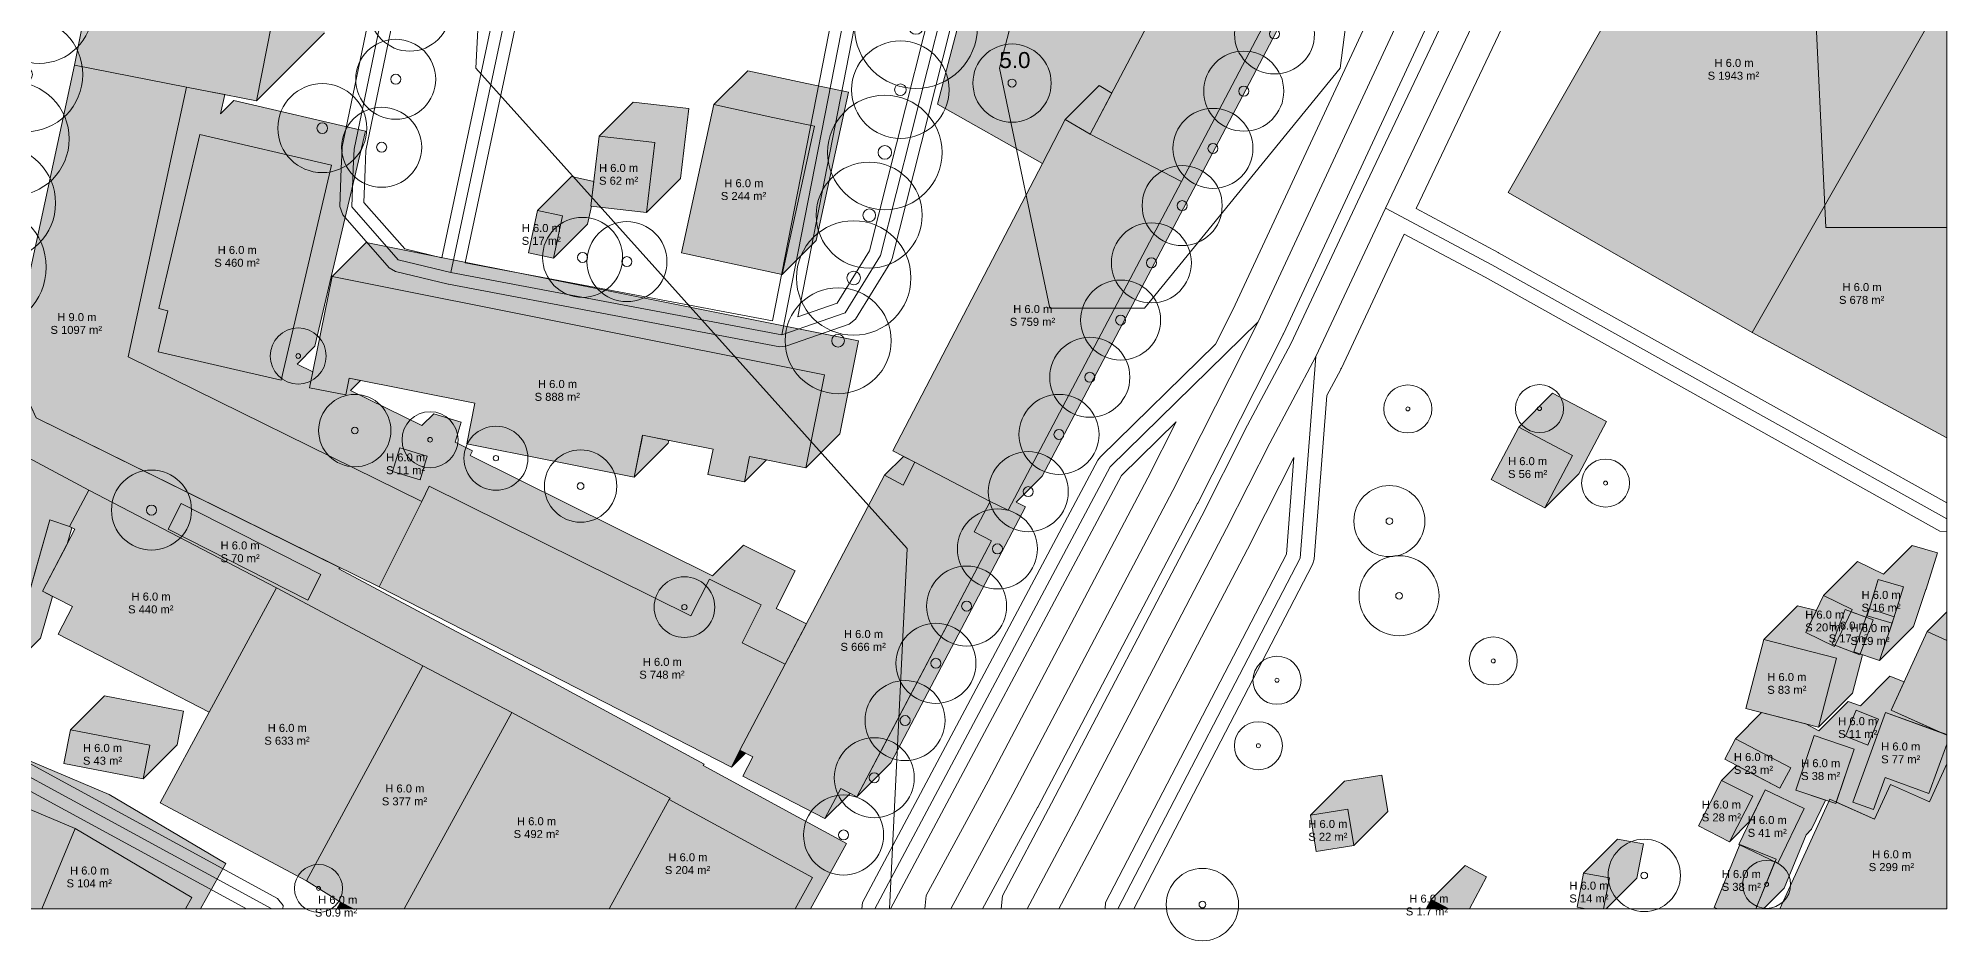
# Model space of a CAD drawing. Header units: metres. Extents: x -4 to 969, y -5 to 964.
# Drawn here: x 728.4 to 966.9, y -4 to 108.8 of the extents above; entities that cross this region are included whole.
import ezdxf

# ---------------------------------------------------------------- set-up
doc = ezdxf.new("R2010")
doc.units = ezdxf.units.M
doc.header["$MEASUREMENT"] = 0
for name, color, linetype, lineweight, true_color in [('TPX_BUILDING_AREAS_TEXT', 7, 'CONTINUOUS', 0, 0x000000), ('TPX_BUILDING_HEIGHTS_TEXT', 7, 'CONTINUOUS', 0, 0x000000), ('TPX_BUILDINGS', 7, 'CONTINUOUS', 0, 0x000000), ('TPX_BUILDINGS_HATCH', 7, 'CONTINUOUS', 0, 0xf0f0f0), ('TPX_BUILDINGS_SHADOWS_HATCH', 7, 'CONTINUOUS', 0, 0x000000), ('TPX_BUILDINGS_SHADOWS_OUTLINES', 7, 'CONTINUOUS', 0, 0x000000), ('TPX_CONTOUR_LINES_5M', 7, 'CONTINUOUS', 0, 0x969696), ('TPX_CONTOUR_LINES_5M_TEXT', 7, 'CONTINUOUS', 0, 0x000000), ('TPX_FRAME_PROJECT', 7, 'CONTINUOUS', 0, 0x000000), ('TPX_ROADS_AXES', 7, 'CONTINUOUS', 0, 0x323232), ('TPX_ROADS_CONTOURS', 7, 'CONTINUOUS', 0, 0x646464), ('TPX_VEGETATION_GREEN_SPACES', 7, 'CONTINUOUS', 0, 0x58ba48), ('TPX_VEGETATION_GREEN_SPACES_HATCH', 7, 'CONTINUOUS', 0, 0x58ba48), ('TPX_VEGETATION_TREES_INDIVIDUAL', 7, 'CONTINUOUS', 0, 0x136734)]:
    doc.layers.add(name, color=color, linetype=linetype, lineweight=lineweight, true_color=true_color)
doc.styles.add('TPX_TEXTE', font='arial.ttf')

# ---------------------------------------------------------------- blocks, each defined once
blk = doc.blocks.new('TREETR005_CR049')
at = {"layer": 'TPX_VEGETATION_TREES_INDIVIDUAL'}
for radius in [4.89, 0.5]:
    blk.add_circle((0, 0, 0.04), radius, dxfattribs=at)
blk = doc.blocks.new('TREETR003_CR040')
at = {"layer": 'TPX_VEGETATION_TREES_INDIVIDUAL'}
for radius in [4, 0.333]:
    blk.add_circle((0, 0, 0.04), radius, dxfattribs=at)
blk = doc.blocks.new('TREETR007_CR056')
at = {"layer": 'TPX_VEGETATION_TREES_INDIVIDUAL'}
for radius in [5.56, 0.662]:
    blk.add_circle((0, 0, 0.04), radius, dxfattribs=at)
blk = doc.blocks.new('TREETR004_CR044')
at = {"layer": 'TPX_VEGETATION_TREES_INDIVIDUAL'}
for radius in [4.44, 0.417]:
    blk.add_circle((0, 0, 0.04), radius, dxfattribs=at)
blk = doc.blocks.new('TREETR003_CR030')
at = {"layer": 'TPX_VEGETATION_TREES_INDIVIDUAL'}
for radius in [3, 0.25]:
    blk.add_circle((0, 0, 0.04), radius, dxfattribs=at)
blk = doc.blocks.new('TREETR003_CR038')
at = {"layer": 'TPX_VEGETATION_TREES_INDIVIDUAL'}
for radius in [3.79, 0.333]:
    blk.add_circle((0, 0, 0.04), radius, dxfattribs=at)
blk = doc.blocks.new('TREETR007_CR061')
at = {"layer": 'TPX_VEGETATION_TREES_INDIVIDUAL'}
for radius in [6.09, 0.725]:
    blk.add_circle((0, 0, 0.04), radius, dxfattribs=at)
blk = doc.blocks.new('TREETR003_CR035')
at = {"layer": 'TPX_VEGETATION_TREES_INDIVIDUAL'}
for radius in [3.5, 0.292]:
    blk.add_circle((0, 0, 0.04), radius, dxfattribs=at)
blk = doc.blocks.new('TREETR006_CR050')
at = {"layer": 'TPX_VEGETATION_TREES_INDIVIDUAL'}
for radius in [5, 0.625]:
    blk.add_circle((0, 0, 0.04), radius, dxfattribs=at)
blk = doc.blocks.new('TREETR008_CR066')
at = {"layer": 'TPX_VEGETATION_TREES_INDIVIDUAL'}
for radius in [6.62, 0.788]:
    blk.add_circle((0, 0, 0.04), radius, dxfattribs=at)
blk = doc.blocks.new('TREETR009_CR077')
at = {"layer": 'TPX_VEGETATION_TREES_INDIVIDUAL'}
for radius in [7.68, 0.914]:
    blk.add_circle((0, 0, 0.04), radius, dxfattribs=at)
blk = doc.blocks.new('TREETR009_CR072')
at = {"layer": 'TPX_VEGETATION_TREES_INDIVIDUAL'}
for radius in [7.15, 0.851]:
    blk.add_circle((0, 0, 0.04), radius, dxfattribs=at)
blk = doc.blocks.new('TREETR004_CR050')
at = {"layer": 'TPX_VEGETATION_TREES_INDIVIDUAL'}
for radius in [5, 0.417]:
    blk.add_circle((0, 0, 0.04), radius, dxfattribs=at)
blk = doc.blocks.new('TREETR004_CR045')
at = {"layer": 'TPX_VEGETATION_TREES_INDIVIDUAL'}
for radius in [4.52, 0.417]:
    blk.add_circle((0, 0, 0.04), radius, dxfattribs=at)

msp = doc.modelspace()

# ---------------------------------------------------------------- hatches: boundary and pattern name
at = {"layer": 'TPX_BUILDINGS_HATCH'}
for points in [[(874.19, 124.07), (859.87, 96.8), (871.28, 90.89), (913.97, 172.12), (902.54, 178.05), (899.33, 171.92), (874.19, 124.07)], [(940.43, 139.17), (912.09, 89.51), (942.58, 72.02), (966.9, 114.62), (966.9, 120.37), (940.43, 139.17)], [(736.7, 124.4), (732.94, 105.43), (746.94, 102.7), (749.73, 102.15), (755.69, 100.99), (759.49, 120.23), (736.7, 124.4)], [(966.9, 114.62), (942.58, 72.02), (966.9, 58.85), (966.9, 114.62)], [(732.94, 105.43), (724.96, 68.32), (728.18, 61.36), (771.02, 40.23), (776.34, 50.9), (739.68, 68.97), (746.94, 102.7), (732.94, 105.43)], [(812.83, 100.5), (808.81, 81.96), (821.4, 79.27), (825.43, 97.8), (820.23, 98.9), (812.83, 100.5)], [(853.91, 93.14), (835.22, 57.22), (837.97, 55.82), (847.37, 50.93), (849.62, 49.82), (871.28, 90.89), (859.87, 96.8), (856.76, 98.63), (853.91, 93.14)], [(744.63, 74.75), (743.43, 69.63), (758.77, 66.08), (765.08, 92.94), (748.62, 96.77), (743.51, 75.01), (744.63, 74.75)], [(798.51, 96.56), (797.48, 87.81), (804.44, 87), (805.47, 95.77), (798.51, 96.56)], [(790.8, 87.26), (789.68, 81.98), (792.83, 81.31), (793.95, 86.59), (790.8, 87.26)], [(765.16, 79.04), (762.34, 65.11), (766.87, 64.22), (767.29, 66.31), (783, 63.18), (781.97, 58.12), (802.89, 53.95), (803.95, 59.2), (812.75, 57.45), (812.1, 54.27), (816.66, 53.36), (817.29, 56.53), (824.34, 55.13), (826.69, 66.75), (765.16, 79.04)], [(716.51, 62.09), (710.44, 37.17), (724.49, 29.58), (729.86, 48.62), (732.35, 47.78), (734.74, 52.32), (716.51, 62.09)], [(913.41, 60.19), (909.97, 53.64), (916.69, 50.11), (920.13, 56.66), (913.41, 60.19)], [(773.61, 57.62), (772.71, 54.64), (776.13, 53.61), (777.03, 56.59), (773.61, 57.62)], [(821.76, 30.6), (816.09, 19.84), (817.73, 18.99), (816.48, 16.61), (826.73, 11.29), (828.7, 15.03), (830.7, 14), (847.55, 46), (845.37, 47.13), (847.37, 50.93), (837.97, 55.82), (836.48, 52.97), (834.15, 54.18), (821.76, 30.6)], [(776.34, 50.9), (771.02, 40.23), (815.05, 17.73), (816.09, 19.84), (821.76, 30.6), (816.39, 33.27), (818.76, 38.01), (812.3, 41.21), (809.98, 36.61), (777.29, 52.82), (776.34, 50.9)], [(733.02, 47.44), (728.97, 39.71), (732.71, 37.77), (730.91, 34.35), (749.78, 24.57), (758.21, 40.14), (734.74, 52.32), (732.35, 47.78), (733.02, 47.44)], [(746.27, 50.65), (744.65, 47.46), (762.1, 38.59), (763.72, 41.78), (746.27, 50.65)], [(958.33, 41.18), (956.97, 36.61), (960.09, 35.69), (961.51, 40.24), (958.33, 41.18)], [(749.78, 24.57), (743.66, 13.26), (761.95, 3.51), (776.49, 30.38), (758.21, 40.14), (749.78, 24.57)], [(951.5, 39.15), (949.28, 34.54), (952.86, 32.81), (955.09, 37.43), (951.5, 39.15)], [(954.19, 37.42), (952.56, 33.08), (956.05, 31.77), (957.68, 36.11), (954.19, 37.42)], [(957.19, 37.54), (955.3, 32.12), (958.51, 31.04), (960.34, 36.49), (957.19, 37.54)], [(944.02, 33.65), (941.8, 25.04), (950.88, 22.72), (953.1, 31.32), (944.02, 33.65)], [(964.43, 34.66), (959.96, 24.85), (966.9, 21.73), (966.9, 33.55), (964.43, 34.66)], [(776.49, 30.38), (761.95, 3.51), (766.19, 0.83), (767.8, 0), (774.17, 0), (787.61, 24.53), (776.49, 30.38)], [(787.61, 24.53), (774.17, 0), (799.78, 0), (807.28, 13.67), (807.37, 13.84), (787.61, 24.53)], [(955.56, 24.84), (954.26, 21.6), (957.04, 20.47), (958.35, 23.71), (955.56, 24.84)], [(959.25, 24.54), (955.16, 13.36), (957.74, 12.43), (959.2, 16.41), (964.64, 14.43), (966.9, 20.59), (966.9, 21.78), (959.25, 24.54)], [(732.47, 22.39), (731.64, 18.17), (741.53, 16.24), (742.36, 20.46), (732.47, 22.39)], [(950.33, 21.66), (948.02, 14.85), (953.03, 13.17), (955.34, 19.98), (950.33, 21.66)], [(940.5, 21.27), (939.15, 18.72), (946.05, 15.1), (947.4, 17.64), (940.5, 21.27)], [(952.28, 13.72), (946.04, 0), (966.9, 0), (966.9, 18.15), (964.74, 13.38), (959.86, 15.57), (957.88, 11.21), (952.28, 13.72)], [(718.32, 16.24), (711.47, 0), (728.86, 0), (733.05, 10.05), (718.32, 16.24)], [(938.77, 16.07), (935.87, 10.39), (939.76, 8.4), (942.66, 14.08), (938.77, 16.07)], [(944.21, 14.89), (940.92, 8.07), (945.77, 5.73), (949.06, 12.55), (944.21, 14.89)], [(807.28, 13.67), (799.78, 0), (823.02, 0), (825.17, 3.93), (807.28, 13.67)], [(892.06, 12.48), (887.39, 11.71), (888.12, 7.16), (892.8, 7.92), (892.06, 12.48)], [(733.05, 10.05), (728.86, 0), (746.83, 0), (747.63, 1.43), (733.05, 10.05)], [(941.06, 8.07), (937.84, 0.19), (938.3, 0), (943.02, 0), (945.56, 6.23), (941.06, 8.07)], [(921.52, 4.49), (920.71, 0.21), (921.81, 0), (924.02, 0), (924.75, 3.88), (921.52, 4.49)], [(766.19, 0.83), (765.75, 0), (767.8, 0), (766.19, 0.83)], [(902.46, 1.17), (901.84, 0), (904.68, 0), (902.46, 1.17)]]:
    msp.add_hatch(color=256, dxfattribs=at).paths.add_polyline_path(points)
at = {"layer": 'TPX_BUILDINGS_SHADOWS_HATCH'}
for points in [[(833.36, 19.06), (830.7, 14), (834.94, 18.24), (851.79, 50.24), (850.64, 50.84), (853.86, 54.07), (875.53, 95.13), (918.21, 176.36), (922.02, 183.07), (917.84, 185.25), (917.82, 185.49), (921.44, 189.11), (926, 195.08), (917.76, 201.29), (913.99, 197.53), (911.95, 200.31), (912.43, 205.72), (904.69, 206.42), (902.58, 204.31), (896.48, 205.03), (896.76, 207.42), (883.11, 209), (881.35, 207.25), (876.58, 207.8), (872.33, 203.56), (878.64, 202.83), (878.87, 204.76), (892.52, 203.17), (892.24, 200.78), (900.62, 199.8), (900.45, 202.18), (908.19, 201.48), (907.7, 196.06), (910.19, 192.69), (913.52, 197.05), (921.76, 190.84), (917.2, 184.87), (913.73, 187.48), (913.12, 186.68), (913.59, 181.01), (917.77, 178.83), (913.97, 172.12), (871.28, 90.89), (849.62, 49.82), (847.37, 50.93), (845.37, 47.13), (847.55, 46), (833.36, 19.06)], [(749.23, 169.06), (743.41, 163.24), (768.23, 158.7), (761.04, 119.94), (759.49, 120.23), (755.69, 100.99), (764.18, 109.47), (767.53, 126.44), (778.01, 136.92), (785.2, 175.67), (780.71, 176.49), (781.71, 182.56), (784.08, 184.94), (784.71, 188.79), (781.25, 189.32), (779.84, 180.7), (777.9, 181), (775.23, 164.68), (761.8, 166.84), (765.89, 191.8), (767.61, 202.56), (787.62, 199.32), (785.85, 188.61), (790.1, 192.85), (791.26, 199.9), (765.91, 204.01), (759.89, 167.32), (749.23, 169.06)], [(817.08, 104.74), (812.83, 100.5), (820.23, 98.9), (825.43, 97.8), (821.4, 79.27), (825.64, 83.51), (829.68, 102.04), (824.47, 103.15), (817.08, 104.74)], [(861.01, 102.87), (856.76, 98.63), (859.87, 96.8), (862.57, 101.95), (861.01, 102.87)], [(802.75, 100.81), (798.51, 96.56), (805.47, 95.77), (804.44, 87), (808.68, 91.25), (809.71, 100.01), (802.75, 100.81)], [(795.05, 91.51), (790.8, 87.26), (793.95, 86.59), (792.83, 81.31), (797.07, 85.55), (797.55, 87.81), (797.48, 87.81), (797.85, 90.9), (795.05, 91.51)], [(769.4, 83.28), (765.16, 79.04), (826.69, 66.75), (824.34, 55.13), (828.58, 59.37), (830.94, 71), (769.4, 83.28)], [(917.65, 64.43), (913.41, 60.19), (920.13, 56.66), (916.69, 50.11), (920.93, 54.35), (924.38, 60.9), (917.65, 64.43)], [(803.88, 58.84), (802.89, 53.95), (807.13, 58.19), (807.21, 58.55), (803.95, 59.2), (803.88, 58.84)], [(817.29, 56.53), (816.66, 53.36), (819.41, 56.11), (817.29, 56.53)], [(836.53, 56.55), (834.15, 54.18), (836.48, 52.97), (837.97, 55.82), (836.53, 56.55)], [(726.09, 35.25), (724.49, 29.58), (728.73, 33.82), (730.21, 39.06), (728.97, 39.71), (732.05, 45.59), (732.63, 47.64), (732.35, 47.78), (729.86, 48.62), (726.09, 35.25)], [(955.75, 43.4), (951.5, 39.15), (955.09, 37.43), (954.95, 37.14), (956.81, 36.44), (957.19, 37.54), (957.24, 37.53), (958.33, 41.18), (961.51, 40.24), (960.09, 35.69), (960.07, 35.7), (958.51, 31.04), (962.75, 35.29), (964.3, 39.91), (964.33, 39.94), (965.75, 44.49), (962.57, 45.43), (958.98, 41.84), (955.75, 43.4)], [(948.26, 37.89), (944.02, 33.65), (953.1, 31.32), (950.88, 22.72), (955.12, 26.96), (956.36, 31.76), (956.08, 31.86), (956.05, 31.77), (952.92, 32.95), (952.86, 32.81), (949.28, 34.54), (950.61, 37.29), (948.26, 37.89)], [(966.9, 37.13), (964.43, 34.66), (966.9, 33.55), (966.9, 37.13)], [(711.03, 29.61), (706.79, 25.37), (719.78, 19.71), (718.32, 16.24), (733.05, 10.05), (747.63, 1.43), (746.83, 0), (748.69, 0), (751.87, 5.67), (737.29, 14.29), (722.57, 20.49), (724.03, 23.95), (711.03, 29.61)], [(736.71, 26.63), (732.47, 22.39), (742.36, 20.46), (741.53, 16.24), (745.77, 20.49), (746.6, 24.7), (736.71, 26.63)], [(816.09, 19.84), (815.05, 17.73), (816.79, 19.48), (816.09, 19.84)], [(891.63, 15.96), (887.39, 11.71), (892.06, 12.48), (892.8, 7.92), (897.04, 12.17), (896.3, 16.72), (891.63, 15.96)], [(828.7, 15.03), (826.73, 11.29), (829.87, 14.43), (828.7, 15.03)], [(925.76, 8.73), (921.52, 4.49), (924.75, 3.88), (924.02, 0), (924.34, 0), (928.18, 3.84), (928.99, 8.12), (925.76, 8.73)], [(906.71, 5.42), (902.46, 1.17), (904.68, 0), (907.25, 0), (909.37, 4.01), (906.71, 5.42)]]:
    msp.add_hatch(color=256, dxfattribs=at).paths.add_polyline_path(points)
h = msp.add_hatch(color=256, dxfattribs=at)
h.paths.add_polyline_path([(746.94, 102.7), (739.68, 68.97), (776.34, 50.9), (777.29, 52.82), (809.98, 36.61), (812.3, 41.21), (818.76, 38.01), (816.39, 33.27), (821.76, 30.6), (824.41, 35.64), (820.63, 37.52), (823, 42.26), (816.54, 45.46), (812.69, 41.61), (782.4, 56.64), (782.71, 57.26), (780.52, 58.34), (781.27, 60.84), (777.85, 61.87), (776.37, 60.39), (767.44, 64.79), (768.68, 66.03), (767.29, 66.31), (766.87, 64.22), (762.34, 65.11), (762.74, 67.11), (760.77, 68.08), (763.01, 70.32), (769.32, 97.18), (752.86, 101.01), (751.21, 99.36), (751.73, 101.76), (749.73, 102.15), (746.94, 102.7)])
h.paths.add_polyline_path([(743.43, 69.63), (744.63, 74.75), (743.51, 75.01), (748.62, 96.77), (765.08, 92.94), (758.77, 66.08), (743.43, 69.63)], flags=16)
h.paths.add_polyline_path([(772.71, 54.64), (773.61, 57.62), (777.03, 56.59), (776.13, 53.61), (772.71, 54.64)], flags=16)
h = msp.add_hatch(color=256, dxfattribs=at)
h.paths.add_polyline_path([(720.75, 66.33), (716.51, 62.09), (734.74, 52.32), (758.21, 40.14), (776.49, 30.38), (787.61, 24.53), (807.37, 13.84), (807.28, 13.67), (825.17, 3.93), (823.02, 0), (824.94, 0), (829.42, 8.17), (811.52, 17.91), (811.62, 18.08), (791.85, 28.78), (780.73, 34.62), (765.99, 42.49), (766.14, 42.64), (728.18, 61.36), (727.57, 62.67), (720.75, 66.33)])
h.paths.add_polyline_path([(744.65, 47.46), (746.27, 50.65), (763.72, 41.78), (762.1, 38.59), (744.65, 47.46)], flags=16)
h = msp.add_hatch(color=256, dxfattribs=at)
h.paths.add_polyline_path([(940.63, 17.94), (938.77, 16.07), (942.66, 14.08), (939.76, 8.4), (942.31, 10.95), (944.21, 14.89), (949.06, 12.55), (945.77, 5.73), (945.43, 5.9), (943.02, 0), (943.99, 0), (946.59, 2.6), (949.32, 9.27), (950.01, 9.97), (951.76, 13.6), (948.02, 14.85), (950.33, 21.66), (955.34, 19.98), (953.09, 13.35), (957.88, 11.21), (959.86, 15.57), (964.74, 13.38), (966.9, 18.15), (966.9, 20.59), (964.64, 14.43), (959.2, 16.41), (957.74, 12.43), (955.16, 13.36), (959.25, 24.54), (966.34, 21.98), (959.96, 24.85), (961.57, 28.37), (959.8, 29.09), (956.1, 25.38), (954.57, 25.9), (950.93, 22.26), (949.29, 23.12), (943.76, 24.53), (940.5, 21.27), (947.4, 17.64), (946.05, 15.1), (940.63, 17.94)])
h.paths.add_polyline_path([(954.26, 21.6), (955.56, 24.84), (958.35, 23.71), (957.04, 20.47), (954.26, 21.6)], flags=16)
at = {"layer": 'TPX_VEGETATION_GREEN_SPACES_HATCH'}
msp.add_hatch(color=256, dxfattribs=at).paths.add_polyline_path([(850.31, 136.96), (840.78, 100.54), (853.91, 93.14), (856.76, 98.63), (859.87, 96.8), (874.19, 124.07), (865.42, 128.89), (850.31, 136.96)])

# ---------------------------------------------------------------- linework, layer by layer
at = {"layer": 'TPX_BUILDINGS', "elevation": 0.04}
for points in [[(874.19, 124.07), (859.87, 96.8), (871.28, 90.89), (913.97, 172.12), (902.54, 178.05), (899.33, 171.92)], [(940.43, 139.17), (912.09, 89.51), (942.58, 72.02), (966.9, 114.62), (966.9, 120.37)], [(736.7, 124.4), (732.94, 105.43), (746.94, 102.7), (749.73, 102.15), (755.69, 100.99), (759.49, 120.23)], [(966.9, 114.62), (942.58, 72.02), (966.9, 58.85)], [(732.94, 105.43), (724.96, 68.32), (728.18, 61.36), (771.02, 40.23), (776.34, 50.9), (739.68, 68.97), (746.94, 102.7)], [(812.83, 100.5), (808.81, 81.96), (821.4, 79.27), (825.43, 97.8), (820.23, 98.9)], [(853.91, 93.14), (835.22, 57.22), (837.97, 55.82), (847.37, 50.93), (849.62, 49.82), (871.28, 90.89), (859.87, 96.8), (856.76, 98.63)], [(744.63, 74.75), (743.43, 69.63), (758.77, 66.08), (765.08, 92.94), (748.62, 96.77), (743.51, 75.01)], [(798.51, 96.56), (797.48, 87.81), (804.44, 87), (805.47, 95.77)], [(790.8, 87.26), (789.68, 81.98), (792.83, 81.31), (793.95, 86.59)], [(765.16, 79.04), (762.34, 65.11), (766.87, 64.22), (767.29, 66.31), (783, 63.18), (781.97, 58.12), (802.89, 53.95), (803.95, 59.2), (812.75, 57.45), (812.1, 54.27), (816.66, 53.36), (817.29, 56.53), (824.34, 55.13), (826.69, 66.75)], [(716.51, 62.09), (710.44, 37.17), (724.49, 29.58), (729.86, 48.62), (732.35, 47.78), (734.74, 52.32)], [(913.41, 60.19), (909.97, 53.64), (916.69, 50.11), (920.13, 56.66)], [(773.61, 57.62), (772.71, 54.64), (776.13, 53.61), (777.03, 56.59)], [(821.76, 30.6), (816.09, 19.84), (817.73, 18.99), (816.48, 16.61), (826.73, 11.29), (828.7, 15.03), (830.7, 14), (847.55, 46), (845.37, 47.13), (847.37, 50.93), (837.97, 55.82), (836.48, 52.97), (834.15, 54.18)], [(776.34, 50.9), (771.02, 40.23), (815.05, 17.73), (816.09, 19.84), (821.76, 30.6), (816.39, 33.27), (818.76, 38.01), (812.3, 41.21), (809.98, 36.61), (777.29, 52.82)], [(733.02, 47.44), (728.97, 39.71), (732.71, 37.77), (730.91, 34.35), (749.78, 24.57), (758.21, 40.14), (734.74, 52.32), (732.35, 47.78)], [(746.27, 50.65), (744.65, 47.46), (762.1, 38.59), (763.72, 41.78)], [(958.33, 41.18), (956.97, 36.61), (960.09, 35.69), (961.51, 40.24)], [(749.78, 24.57), (743.66, 13.26), (761.95, 3.51), (776.49, 30.38), (758.21, 40.14)], [(951.5, 39.15), (949.28, 34.54), (952.86, 32.81), (955.09, 37.43)], [(954.19, 37.42), (952.56, 33.08), (956.05, 31.77), (957.68, 36.11)], [(957.19, 37.54), (955.3, 32.12), (958.51, 31.04), (960.34, 36.49)], [(944.02, 33.65), (941.8, 25.04), (950.88, 22.72), (953.1, 31.32)], [(964.43, 34.66), (959.96, 24.85), (966.9, 21.73), (966.9, 33.55)], [(776.49, 30.38), (761.95, 3.51), (766.19, 0.83), (767.8, 0), (774.17, 0), (787.61, 24.53)], [(787.61, 24.53), (774.17, 0), (799.78, 0), (807.28, 13.67), (807.37, 13.84)], [(955.56, 24.84), (954.26, 21.6), (957.04, 20.47), (958.35, 23.71)], [(959.25, 24.54), (955.16, 13.36), (957.74, 12.43), (959.2, 16.41), (964.64, 14.43), (966.9, 20.59), (966.9, 21.78)], [(732.47, 22.39), (731.64, 18.17), (741.53, 16.24), (742.36, 20.46)], [(950.33, 21.66), (948.02, 14.85), (953.03, 13.17), (955.34, 19.98)], [(940.5, 21.27), (939.15, 18.72), (946.05, 15.1), (947.4, 17.64)], [(952.28, 13.72), (946.04, 0), (966.9, 0), (966.9, 18.15), (964.74, 13.38), (959.86, 15.57), (957.88, 11.21)], [(718.32, 16.24), (711.47, 0), (728.86, 0), (733.05, 10.05)], [(938.77, 16.07), (935.87, 10.39), (939.76, 8.4), (942.66, 14.08)], [(944.21, 14.89), (940.92, 8.07), (945.77, 5.73), (949.06, 12.55)], [(807.28, 13.67), (799.78, 0), (823.02, 0), (825.17, 3.93)], [(892.06, 12.48), (887.39, 11.71), (888.12, 7.16), (892.8, 7.92)], [(733.05, 10.05), (728.86, 0), (746.83, 0), (747.63, 1.43)], [(941.06, 8.07), (937.84, 0.19), (938.3, 0), (943.02, 0), (945.56, 6.23)], [(921.52, 4.49), (920.71, 0.21), (921.81, 0), (924.02, 0), (924.75, 3.88)], [(766.19, 0.83), (765.75, 0), (767.8, 0)], [(902.46, 1.17), (901.84, 0), (904.68, 0)]]:
    msp.add_lwpolyline(points, close=True, dxfattribs=at)
at = {"layer": 'TPX_BUILDINGS_SHADOWS_OUTLINES', "elevation": 0.04}
for points in [[(913.97, 172.12), (871.28, 90.89), (849.62, 49.82), (847.37, 50.93), (845.37, 47.13), (847.55, 46), (833.36, 19.06), (830.7, 14), (834.94, 18.24), (851.79, 50.24), (850.64, 50.84), (853.86, 54.07), (875.53, 95.13), (918.21, 176.36)], [(759.49, 120.23), (755.69, 100.99), (764.18, 109.47)]]:
    msp.add_lwpolyline(points, dxfattribs=at)
for points in [[(746.94, 102.7), (739.68, 68.97), (776.34, 50.9), (777.29, 52.82), (809.98, 36.61), (812.3, 41.21), (818.76, 38.01), (816.39, 33.27), (821.76, 30.6), (824.41, 35.64), (820.63, 37.52), (823, 42.26), (816.54, 45.46), (812.69, 41.61), (782.4, 56.64), (782.71, 57.26), (780.52, 58.34), (781.27, 60.84), (777.85, 61.87), (776.37, 60.39), (767.44, 64.79), (768.68, 66.03), (767.29, 66.31), (766.87, 64.22), (762.34, 65.11), (762.74, 67.11), (760.77, 68.08), (763.01, 70.32), (769.32, 97.18), (752.86, 101.01), (751.21, 99.36), (751.73, 101.76), (749.73, 102.15)], [(817.08, 104.74), (812.83, 100.5), (820.23, 98.9), (825.43, 97.8), (821.4, 79.27), (825.64, 83.51), (829.68, 102.04), (824.47, 103.15)], [(861.01, 102.87), (856.76, 98.63), (859.87, 96.8), (862.57, 101.95)], [(802.75, 100.81), (798.51, 96.56), (805.47, 95.77), (804.44, 87), (808.68, 91.25), (809.71, 100.01)], [(743.43, 69.63), (744.63, 74.75), (743.51, 75.01), (748.62, 96.77), (765.08, 92.94), (758.77, 66.08)], [(795.05, 91.51), (790.8, 87.26), (793.95, 86.59), (792.83, 81.31), (797.07, 85.55), (797.55, 87.81), (797.48, 87.81), (797.85, 90.9)], [(769.4, 83.28), (765.16, 79.04), (826.69, 66.75), (824.34, 55.13), (828.58, 59.37), (830.94, 71)], [(720.75, 66.33), (716.51, 62.09), (734.74, 52.32), (758.21, 40.14), (776.49, 30.38), (787.61, 24.53), (807.37, 13.84), (807.28, 13.67), (825.17, 3.93), (823.02, 0), (824.94, 0), (829.42, 8.17), (811.52, 17.91), (811.62, 18.08), (791.85, 28.78), (780.73, 34.62), (765.99, 42.49), (766.14, 42.64), (728.18, 61.36), (727.57, 62.67)], [(917.65, 64.43), (913.41, 60.19), (920.13, 56.66), (916.69, 50.11), (920.93, 54.35), (924.38, 60.9)], [(772.71, 54.64), (773.61, 57.62), (777.03, 56.59), (776.13, 53.61)], [(803.88, 58.84), (802.89, 53.95), (807.13, 58.19), (807.21, 58.55), (803.95, 59.2)], [(817.29, 56.53), (816.66, 53.36), (819.41, 56.11)], [(836.53, 56.55), (834.15, 54.18), (836.48, 52.97), (837.97, 55.82)], [(744.65, 47.46), (746.27, 50.65), (763.72, 41.78), (762.1, 38.59)], [(726.09, 35.25), (724.49, 29.58), (728.73, 33.82), (730.21, 39.06), (728.97, 39.71), (732.05, 45.59), (732.63, 47.64), (732.35, 47.78), (729.86, 48.62)], [(955.75, 43.4), (951.5, 39.15), (955.09, 37.43), (954.95, 37.14), (956.81, 36.44), (957.19, 37.54), (957.24, 37.53), (958.33, 41.18), (961.51, 40.24), (960.09, 35.69), (960.07, 35.7), (958.51, 31.04), (962.75, 35.29), (964.3, 39.91), (964.33, 39.94), (965.75, 44.49), (962.57, 45.43), (958.98, 41.84)], [(948.26, 37.89), (944.02, 33.65), (953.1, 31.32), (950.88, 22.72), (955.12, 26.96), (956.36, 31.76), (956.08, 31.86), (956.05, 31.77), (952.92, 32.95), (952.86, 32.81), (949.28, 34.54), (950.61, 37.29)], [(966.9, 37.13), (964.43, 34.66), (966.9, 33.55)], [(711.03, 29.61), (706.79, 25.37), (719.78, 19.71), (718.32, 16.24), (733.05, 10.05), (747.63, 1.43), (746.83, 0), (748.69, 0), (751.87, 5.67), (737.29, 14.29), (722.57, 20.49), (724.03, 23.95)], [(940.63, 17.94), (938.77, 16.07), (942.66, 14.08), (939.76, 8.4), (942.31, 10.95), (944.21, 14.89), (949.06, 12.55), (945.77, 5.73), (945.43, 5.9), (943.02, 0), (943.99, 0), (946.59, 2.6), (949.32, 9.27), (950.01, 9.97), (951.76, 13.6), (948.02, 14.85), (950.33, 21.66), (955.34, 19.98), (953.09, 13.35), (957.88, 11.21), (959.86, 15.57), (964.74, 13.38), (966.9, 18.15), (966.9, 20.59), (964.64, 14.43), (959.2, 16.41), (957.74, 12.43), (955.16, 13.36), (959.25, 24.54), (966.34, 21.98), (959.96, 24.85), (961.57, 28.37), (959.8, 29.09), (956.1, 25.38), (954.57, 25.9), (950.93, 22.26), (949.29, 23.12), (943.76, 24.53), (940.5, 21.27), (947.4, 17.64), (946.05, 15.1)], [(736.71, 26.63), (732.47, 22.39), (742.36, 20.46), (741.53, 16.24), (745.77, 20.49), (746.6, 24.7)], [(954.26, 21.6), (955.56, 24.84), (958.35, 23.71), (957.04, 20.47)], [(816.09, 19.84), (815.05, 17.73), (816.79, 19.48)], [(891.63, 15.96), (887.39, 11.71), (892.06, 12.48), (892.8, 7.92), (897.04, 12.17), (896.3, 16.72)], [(828.7, 15.03), (826.73, 11.29), (829.87, 14.43)], [(925.76, 8.73), (921.52, 4.49), (924.75, 3.88), (924.02, 0), (924.34, 0), (928.18, 3.84), (928.99, 8.12)], [(906.71, 5.42), (902.46, 1.17), (904.68, 0), (907.25, 0), (909.37, 4.01)]]:
    msp.add_lwpolyline(points, close=True, dxfattribs=at)
at = {"layer": 'TPX_CONTOUR_LINES_5M', "elevation": 0.05}
msp.add_lwpolyline([(966.9, 85.16), (951.8, 85.16), (949.4, 135.09), (921.58, 164.74), (894.96, 135.09), (891.09, 105.07), (866.65, 75.05), (854.82, 75.05), (848.52, 105.07), (856.27, 135.09), (883.95, 165.12), (800.72, 193.41), (786.23, 165.12), (783.11, 105.07), (837, 45.03), (834.78, 0)], dxfattribs=at)
at = {"layer": 'TPX_FRAME_PROJECT', "elevation": 0}
msp.add_lwpolyline([(0, 0), (966.9, 0), (966.9, 960.67), (0, 960.67)], close=True, dxfattribs=at)
at = {"layer": 'TPX_ROADS_AXES', "elevation": 0.03}
for points in [[(936.8, 192.48), (933.17, 185.67), (880.86, 73.34)], [(896.76, 87.58), (940.65, 179.98), (944.42, 186.88)], [(767.61, 87.73), (773.41, 81.11), (779.99, 79.53), (821.35, 71.73), (829.27, 74.47), (833.68, 81.66), (845.41, 128.18), (861.12, 179.39)], [(780.88, 158.7), (780.39, 156.16), (777.8, 142.71), (767.89, 94.93), (767.79, 92.51), (767.61, 87.73)], [(792.72, 139.51), (788.18, 118.11), (779.99, 79.53)], [(832.86, 130.62), (821.35, 71.73)], [(888.08, 69.04), (896.76, 87.58)], [(896.76, 87.58), (910.04, 80.47), (966.9, 48.74)], [(880.86, 73.34), (862.36, 55.23), (832.94, 0)], [(880.86, 73.34), (870.19, 52.27), (850.21, 14.33), (842.45, 0)], [(851.99, 0), (858.15, 11.58), (876.91, 47.53), (882.3, 58.19), (888.08, 69.04)], [(863.34, 0), (886.1, 43.82), (888.08, 69.04)], [(699.14, 31.82), (757.61, 0)]]:
    msp.add_lwpolyline(points, dxfattribs=at)
at = {"layer": 'TPX_ROADS_CONTOURS', "elevation": 0.03}
for points in [[(930, 187.15), (877.71, 74.87), (875.54, 70.58), (861.14, 56.48), (860.82, 56.06), (831.4, 0.82), (831.32, 0), (834.93, 0), (863.78, 54.17), (870.62, 60.87), (867.08, 53.88), (847.12, 15.98), (839.37, 1.67), (839.19, 0), (846.43, 0), (853.29, 12.66), (853.31, 12.7), (873.29, 50.64), (873.31, 50.69), (883.98, 71.76), (883.99, 71.82), (884.03, 71.87), (935.59, 182.57)], [(937.36, 181.22), (893.6, 89.08), (884.95, 70.61), (879.21, 59.83), (879.18, 59.77), (873.8, 49.13), (855.05, 13.21), (848.9, 1.64), (848.74, 0), (855.95, 0), (861.25, 9.96), (880.02, 45.91), (880.04, 45.95), (885.33, 56.42), (884.38, 44.31), (861.79, 0.81), (861.72, 0), (865.31, 0), (887.65, 43.02), (887.85, 43.69), (889.45, 64.17), (891.17, 67.4), (891.18, 67.49), (891.25, 67.55), (899.11, 84.33), (909.2, 78.93), (966.05, 47.22), (966.9, 47.12), (966.9, 50.75), (910.89, 82), (910.86, 82.01), (900.61, 87.5), (943.76, 178.39)], [(776.33, 143), (766.42, 95.23), (766.39, 94.99), (766.29, 92.56), (766.11, 87.79), (766.48, 86.74), (772.28, 80.12), (773.06, 79.65), (779.63, 78.07), (779.71, 78.05), (821.07, 70.25), (821.84, 70.31), (829.76, 73.05), (830.55, 73.68), (834.96, 80.87), (835.14, 81.29), (846.86, 127.77)], [(700.15, 29.56), (754.47, 0), (759, 0), (759.05, 0.42), (758.33, 1.32), (701.18, 32.41)]]:
    msp.add_lwpolyline(points, dxfattribs=at)
for points in [[(769.13, 88.27), (769.29, 92.45), (769.38, 94.75), (778.96, 140.92), (790.94, 138.35), (786.71, 118.42), (778.84, 81.35), (774.22, 82.46)], [(781.77, 80.72), (789.64, 117.8), (793.87, 137.72), (831.11, 129.47), (820.16, 73.48)], [(823.32, 74), (834.05, 128.86), (843.57, 127.01), (832.28, 82.25), (828.27, 75.71)]]:
    msp.add_lwpolyline(points, close=True, dxfattribs=at)
at = {"layer": 'TPX_VEGETATION_GREEN_SPACES', "elevation": 0}
msp.add_lwpolyline([(850.31, 136.96), (840.78, 100.54), (853.91, 93.14), (856.76, 98.63), (859.87, 96.8), (874.19, 124.07), (865.42, 128.89)], close=True, dxfattribs=at)

# ---------------------------------------------------------------- block references
at = {"layer": 'TPX_VEGETATION_TREES_INDIVIDUAL'}
for name, p in [('TREETR008_CR066', (728.55, 112.27, 0.04)), ('TREETR006_CR050', (774.86, 112.18, 0.04)), ('TREETR009_CR077', (838.1, 110.2, 0.04)), ('TREETR006_CR050', (882.9, 109.33, 0.04)), ('TREETR009_CR072', (726.85, 104.25, 0.04)), ('TREETR006_CR050', (773.1, 103.67, 0.04)), ('TREETR007_CR061', (836.15, 102.36, 0.04)), ('TREETR005_CR049', (850.1, 103.19, 0.04)), ('TREETR006_CR050', (879.06, 102.18, 0.04)), ('TREETR009_CR072', (725.15, 96.22, 0.04)), ('TREETR007_CR056', (763.92, 97.56, 0.04)), ('TREETR006_CR050', (771.34, 95.17, 0.04)), ('TREETR009_CR072', (834.21, 94.52, 0.04)), ('TREETR006_CR050', (875.21, 95.03, 0.04)), ('TREETR009_CR072', (723.45, 88.2, 0.04)), ('TREETR008_CR066', (832.26, 86.68, 0.04)), ('TREETR006_CR050', (871.36, 87.88, 0.04)), ('TREETR009_CR077', (721.75, 80.18, 0.04)), ('TREETR006_CR050', (796.44, 81.41, 0.04)), ('TREETR006_CR050', (801.98, 80.88, 0.04)), ('TREETR009_CR072', (830.32, 78.84, 0.04)), ('TREETR006_CR050', (867.52, 80.73, 0.04)), ('TREETR008_CR066', (828.37, 71, 0.04)), ('TREETR006_CR050', (863.67, 73.58, 0.04)), ('TREETR003_CR035', (760.91, 69.09, 0.04)), ('TREETR006_CR050', (859.82, 66.43, 0.04)), ('TREETR003_CR030', (899.56, 62.48, 0.04)), ('TREETR003_CR030', (916.01, 62.52, 0.04)), ('TREETR004_CR045', (767.98, 59.77, 0.04)), ('TREETR003_CR035', (777.39, 58.63, 0.04)), ('TREETR006_CR050', (855.97, 59.29, 0.04)), ('TREETR003_CR040', (785.62, 56.32, 0.04)), ('TREETR004_CR045', (796.2, 52.84, 0.04)), ('TREETR006_CR050', (852.13, 52.14, 0.04)), ('TREETR003_CR030', (924.26, 53.21, 0.04)), ('TREETR006_CR050', (742.58, 49.84, 0.04)), ('TREETR004_CR044', (897.25, 48.46, 0.04)), ('TREETR006_CR050', (848.28, 44.99, 0.04)), ('TREETR004_CR050', (898.46, 39.13, 0.04)), ('TREETR003_CR038', (809.17, 37.71, 0.04)), ('TREETR006_CR050', (844.43, 37.84, 0.04)), ('TREETR006_CR050', (840.59, 30.69, 0.04)), ('TREETR003_CR030', (910.23, 30.99, 0.04)), ('TREETR003_CR030', (883.21, 28.58, 0.04)), ('TREETR006_CR050', (836.74, 23.54, 0.04)), ('TREETR003_CR030', (880.88, 20.4, 0.04)), ('TREETR006_CR050', (832.89, 16.39, 0.04)), ('TREETR006_CR050', (829.05, 9.24, 0.04)), ('TREETR004_CR045', (929.1, 4.19, 0.04)), ('TREETR003_CR030', (763.45, 2.56, 0.04)), ('TREETR004_CR045', (873.89, 0.54, 0.04)), ('TREETR003_CR030', (944.38, 3.07, 0.04))]:
    msp.add_blockref(name, p, dxfattribs=at)

# ---------------------------------------------------------------- texts
at = {"layer": 'TPX_BUILDING_AREAS_TEXT', "style": 'TPX_TEXTE'}
for s, p in [('S 1943 m²', (937.02, 103.61, 0.05)), ('S 62 m²', (798.5, 90.49, 0.05)), ('S 244 m²', (813.72, 88.58, 0.05)), ('S 17 m²', (788.84, 82.98, 0.05)), ('S 460 m²', (750.43, 80.24, 0.05)), ('S 678 m²', (953.43, 75.6, 0.05)), ('S 1097 m²', (729.96, 71.85, 0.05)), ('S 759 m²', (849.83, 72.86, 0.05)), ('S 888 m²', (790.45, 63.49, 0.05)), ('S 11 m²', (771.89, 54.32, 0.05)), ('S 56 m²', (912.08, 53.85, 0.05)), ('S 70 m²', (751.21, 43.32, 0.05)), ('S 440 m²', (739.66, 36.93, 0.05)), ('S 16 m²', (956.25, 37.14, 0.05)), ('S 20 m²', (949.21, 34.68, 0.05)), ('S 17 m²', (952.14, 33.3, 0.05)), ('S 19 m²', (954.86, 32.99, 0.05)), ('S 666 m²', (828.67, 32.25, 0.05)), ('S 748 m²', (803.53, 28.77, 0.05)), ('S 83 m²', (944.47, 26.88, 0.05)), ('S 633 m²', (756.68, 20.52, 0.05)), ('S 11 m²', (953.33, 21.36, 0.05)), ('S 77 m²', (958.7, 18.2, 0.05)), ('S 43 m²', (734.02, 18.02, 0.05)), ('S 23 m²', (940.3, 16.88, 0.05)), ('S 38 m²', (948.7, 16.11, 0.05)), ('S 377 m²', (771.36, 12.95, 0.05)), ('S 28 m²', (936.29, 10.94, 0.05)), ('S 492 m²', (787.83, 8.86, 0.05)), ('S 41 m²', (942.02, 9.01, 0.05)), ('S 22 m²', (887.12, 8.52, 0.05)), ('S 204 m²', (806.73, 4.36, 0.05)), ('S 299 m²', (957.15, 4.73, 0.05)), ('S 104 m²', (731.97, 2.7, 0.05)), ('S 38 m²', (938.78, 2.26, 0.05)), ('S 0.9 m²', (762.99, -0.96, 0.05)), ('S 1.7 m²', (899.31, -0.81, 0.05)), ('S 14 m²', (919.74, 0.81, 0.05))]:
    msp.add_text(s, height=1, dxfattribs=at).set_placement(p)
at = {"layer": 'TPX_BUILDING_HEIGHTS_TEXT', "style": 'TPX_TEXTE'}
for s, p in [('H 6.0 m', (937.87, 105.21, 0.05)), ('H 6.0 m', (798.5, 92.09, 0.05)), ('H 6.0 m', (814.15, 90.18, 0.05)), ('H 6.0 m', (788.84, 84.58, 0.05)), ('H 6.0 m', (750.85, 81.84, 0.05)), ('H 6.0 m', (953.86, 77.2, 0.05)), ('H 9.0 m', (730.81, 73.45, 0.05)), ('H 6.0 m', (850.25, 74.46, 0.05)), ('H 6.0 m', (790.87, 65.09, 0.05)), ('H 6.0 m', (771.89, 55.92, 0.05)), ('H 6.0 m', (912.08, 55.45, 0.05)), ('H 6.0 m', (751.21, 44.92, 0.05)), ('H 6.0 m', (740.08, 38.53, 0.05)), ('H 6.0 m', (956.25, 38.74, 0.05)), ('H 6.0 m', (949.21, 36.28, 0.05)), ('H 6.0 m', (952.14, 34.9, 0.05)), ('H 6.0 m', (829.1, 33.85, 0.05)), ('H 6.0 m', (954.86, 34.59, 0.05)), ('H 6.0 m', (803.96, 30.37, 0.05)), ('H 6.0 m', (944.47, 28.48, 0.05)), ('H 6.0 m', (953.33, 22.96, 0.05)), ('H 6.0 m', (757.1, 22.12, 0.05)), ('H 6.0 m', (734.02, 19.62, 0.05)), ('H 6.0 m', (940.3, 18.48, 0.05)), ('H 6.0 m', (958.7, 19.8, 0.05)), ('H 6.0 m', (948.7, 17.71, 0.05)), ('H 6.0 m', (771.79, 14.55, 0.05)), ('H 6.0 m', (936.29, 12.54, 0.05)), ('H 6.0 m', (788.25, 10.46, 0.05)), ('H 6.0 m', (887.12, 10.12, 0.05)), ('H 6.0 m', (942.02, 10.61, 0.05)), ('H 6.0 m', (957.57, 6.33, 0.05)), ('H 6.0 m', (732.4, 4.3, 0.05)), ('H 6.0 m', (807.16, 5.96, 0.05)), ('H 6.0 m', (938.78, 3.86, 0.05)), ('H 6.0 m', (919.74, 2.41, 0.05)), ('H 6.0 m', (763.41, 0.64, 0.05)), ('H 6.0 m', (899.74, 0.79, 0.05))]:
    msp.add_text(s, height=1, dxfattribs=at).set_placement(p)
at = {"layer": 'TPX_CONTOUR_LINES_5M_TEXT', "style": 'TPX_TEXTE'}
msp.add_text('5.0', height=2, dxfattribs=at).set_placement((848.52, 105.07, 0.05))

doc.saveas('drawing.dxf')
